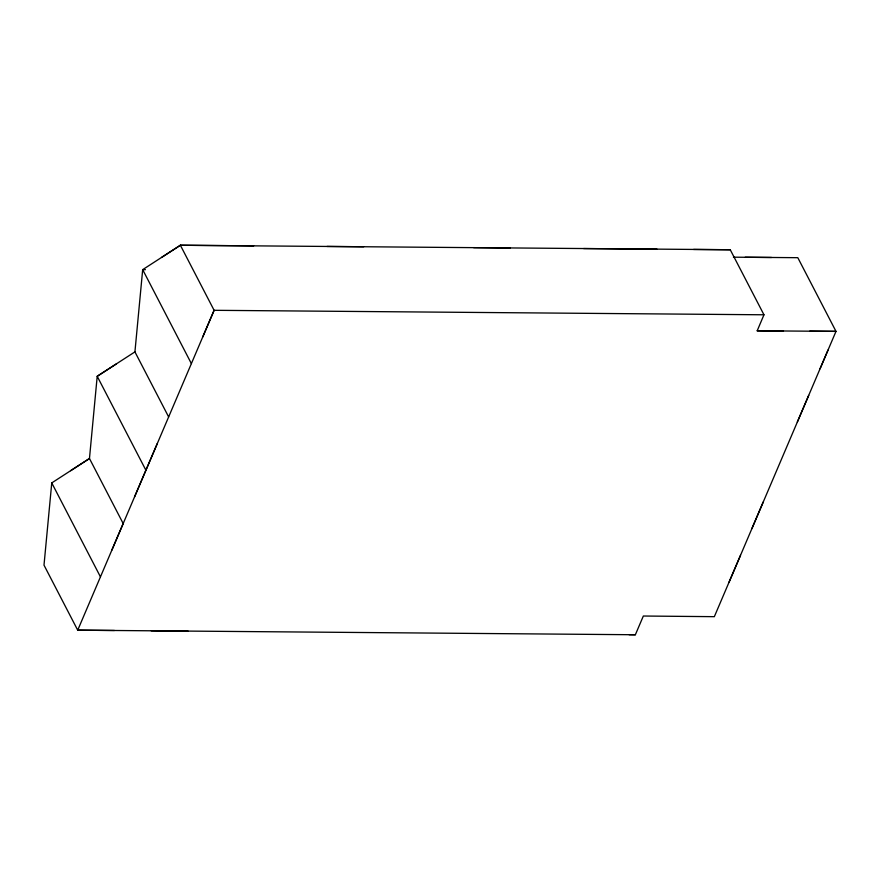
<?xml version="1.0" encoding="UTF-8"?>
<svg xmlns="http://www.w3.org/2000/svg" width="880" height="880" viewBox="0 0 880 880"><rect width="100%" height="100%" fill="white"/><g stroke="black" fill="none" stroke-linecap="round" stroke-linejoin="round"><path stroke-width="1.32" d="M820.061 368.742L836 331.375L757.196 330.792L763.961 314.787L730.246 249.733L180.378 245.256L142.681 269.654L134.926 351.879L97.207 376.288L89.463 458.513L51.755 482.922L44 565.147L77.715 630.19L635.36 634.744L643.346 616.022L714.34 616.671L740.498 555.357M114.477 630.487L77.715 630.19L214.104 310.31L180.378 245.256L161.524 257.455M729.124 582.01L808.698 395.406M797.324 422.059L828.036 350.053M111.815 550.22L123.189 523.556L89.463 458.513L70.609 470.712M134.541 496.903L157.278 443.586M202.741 336.963L214.104 310.31L763.961 314.787M751.861 528.693L763.224 502.029M116.072 364.089L97.207 376.288L145.915 470.25M757.196 330.792L783.464 330.99M809.732 331.177L836 331.375L797.808 257.686L733.436 257.18M180.378 245.256L253.693 245.861M327.019 246.444L363.671 246.752M473.638 247.643L510.301 247.94M583.616 248.545L656.942 249.139M693.594 249.447L730.246 249.733M745.25 257.268L771.529 257.477M145.42 269.676L142.681 269.654L191.378 363.605M151.239 630.795L188.001 631.092M629.101 634.689L635.36 634.744M134.926 351.879L168.641 416.922M51.755 482.922L100.452 576.873"/></g></svg>
